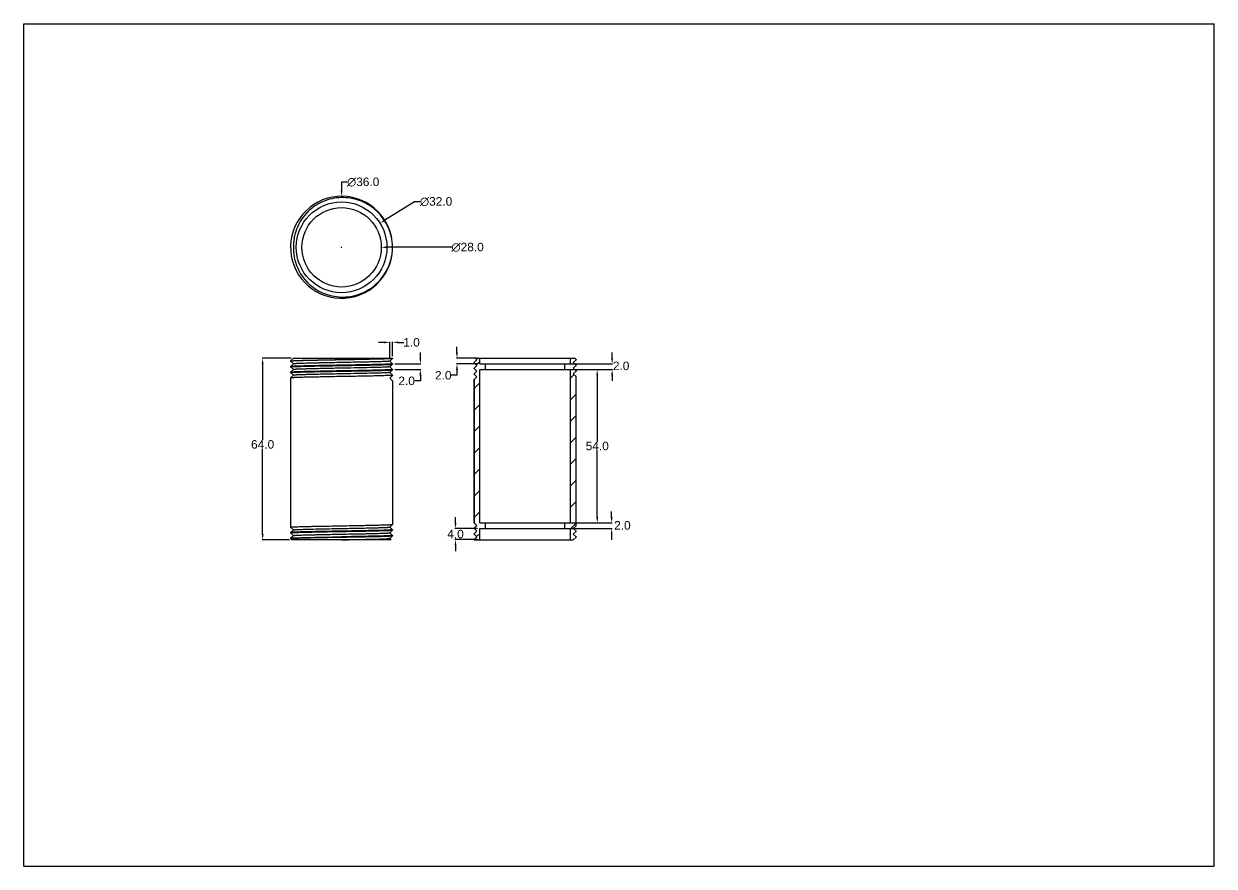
# Model space of a CAD drawing. Header units: inches. Extents: x 0 to 2200, y 53 to 755.
# Drawn here: x 0 to 420, y 53 to 350 of the extents above; entities that cross this region are included whole.
import ezdxf

# ---------------------------------------------------------------- set-up
doc = ezdxf.new("R2010")
doc.units = ezdxf.units.IN
doc.header["$MEASUREMENT"] = 0
doc.layers.add('02___PRT_ALL_AXES', color=7, linetype='Continuous')
doc.styles.get("Standard").update_dxf_attribs({"font": 'arial.ttf'})
doc.dimstyles.get("Standard").update_dxf_attribs({"dimtxt": 3, "dimasz": 2, "dimexe": 0.18, "dimexo": 0.8, "dimgap": 0.09, "dimtad": 0, "dimtih": 1, "dimtoh": 1, "dimdec": 1, "dimzin": 0, "dimdsep": 46, "dimtxsty": 'Standard', "dimcen": 0.09, "dimadec": 0, "dimazin": 0, "dimtfac": 1, "dimtdec": 1, "dimtofl": 0, "dimtmove": 0, "dimatfit": 3, "dimfxl": 1, "dimtolj": 1, "dimtzin": 0, "dimarcsym": 0})

# ---------------------------------------------------------------- blocks, each defined once
blk = doc.blocks.new('*D246')
at = {"color": 0, "lineweight": -2, "transparency": 16777216}
for p, q in [((94.3, 232.08), (84.07, 232.08)), ((84.25, 230.08), (84.25, 203.32)), ((84.25, 170.08), (84.25, 200.08)), ((93.77, 168.08), (84.07, 168.08))]:
    blk.add_line(p, q, dxfattribs=at)
at = {"color": 0, "transparency": 16777216}
for points in [[(83.91, 230.08), (84.58, 230.08), (84.25, 232.08)], [(83.91, 170.08), (84.58, 170.08), (84.25, 168.08)]]:
    blk.add_solid(points, dxfattribs=at)
at = {"layer": 'Defpoints', "color": 0, "transparency": 16777216}
for p in [(95.1, 232.08), (84.25, 168.08), (94.57, 168.08)]:
    blk.add_point(p, dxfattribs=at)
at = {"color": 0, "transparency": 16777216, "insert": (84.25, 201.7), "char_height": 3, "attachment_point": 5}
blk.add_mtext('\\A1;64.0', dxfattribs=at)
blk = doc.blocks.new('*D247')
at = {"color": 0, "lineweight": -2, "transparency": 16777216}
for p, q in [((139.9, 232.1), (139.9, 234.1)), ((130.85, 228.1), (140.08, 228.1)), ((130.86, 230.1), (140.08, 230.1)), ((139.9, 224.1), (137.9, 224.1)), ((139.9, 226.1), (139.9, 224.1))]:
    blk.add_line(p, q, dxfattribs=at)
at = {"color": 0, "transparency": 16777216}
for points in [[(139.56, 232.1), (140.23, 232.1), (139.9, 230.1)], [(139.56, 226.1), (140.23, 226.1), (139.9, 228.1)]]:
    blk.add_solid(points, dxfattribs=at)
at = {"layer": 'Defpoints', "color": 0, "transparency": 16777216}
for p in [(130.05, 228.1), (130.06, 230.1), (139.9, 228.1)]:
    blk.add_point(p, dxfattribs=at)
at = {"color": 0, "transparency": 16777216, "insert": (135.05, 224.1), "char_height": 3, "attachment_point": 5}
blk.add_mtext('\\A1;2.0', dxfattribs=at)
blk = doc.blocks.new('*D248')
at = {"color": 0, "lineweight": -2, "transparency": 16777216}
for p, q in [((127.1, 237.69), (125.1, 237.69)), ((129.1, 231.87), (129.1, 237.87)), ((130.1, 232.88), (130.1, 237.87)), ((132.1, 237.69), (134.1, 237.69))]:
    blk.add_line(p, q, dxfattribs=at)
at = {"color": 0, "transparency": 16777216}
for points in [[(127.1, 238.02), (127.1, 237.36), (129.1, 237.69)], [(132.1, 238.02), (132.1, 237.36), (130.1, 237.69)]]:
    blk.add_solid(points, dxfattribs=at)
at = {"layer": 'Defpoints', "color": 0, "transparency": 16777216}
for p in [(130.1, 237.69), (129.1, 231.07), (130.1, 232.08)]:
    blk.add_point(p, dxfattribs=at)
at = {"color": 0, "transparency": 16777216, "insert": (136.78, 237.69), "char_height": 3, "attachment_point": 5}
blk.add_mtext('\\A1;1.0', dxfattribs=at)
blk = doc.blocks.new('*D249')
at = {"color": 0, "lineweight": -2, "transparency": 16777216}
for p, q in [((207.57, 232.08), (207.57, 234.08)), ((191.65, 230.08), (207.75, 230.08)), ((191.65, 228.08), (207.75, 228.08)), ((207.57, 226.08), (207.57, 224.08))]:
    blk.add_line(p, q, dxfattribs=at)
at = {"color": 0, "transparency": 16777216}
for points in [[(207.23, 232.08), (207.9, 232.08), (207.57, 230.08)], [(207.23, 226.08), (207.9, 226.08), (207.57, 228.08)]]:
    blk.add_solid(points, dxfattribs=at)
at = {"layer": 'Defpoints', "color": 0, "transparency": 16777216}
for p in [(190.85, 230.08), (190.85, 228.08), (207.57, 228.08)]:
    blk.add_point(p, dxfattribs=at)
at = {"color": 0, "transparency": 16777216, "insert": (210.73, 229.39), "char_height": 3, "attachment_point": 5}
blk.add_mtext('\\A1;2.0', dxfattribs=at)
blk = doc.blocks.new('*D250')
at = {"color": 0, "lineweight": -2, "transparency": 16777216}
for p, q in [((207.39, 176.08), (207.39, 178.08)), ((191.65, 174.08), (207.57, 174.08)), ((191.65, 172.08), (207.57, 172.08)), ((207.39, 170.08), (207.39, 168.08))]:
    blk.add_line(p, q, dxfattribs=at)
at = {"color": 0, "transparency": 16777216}
for points in [[(207.05, 176.08), (207.72, 176.08), (207.39, 174.08)], [(207.05, 170.08), (207.72, 170.08), (207.39, 172.08)]]:
    blk.add_solid(points, dxfattribs=at)
at = {"layer": 'Defpoints', "color": 0, "transparency": 16777216}
for p in [(190.85, 174.08), (190.85, 172.08), (207.39, 172.08)]:
    blk.add_point(p, dxfattribs=at)
at = {"color": 0, "transparency": 16777216, "insert": (211.19, 173.15), "char_height": 3, "attachment_point": 5}
blk.add_mtext('\\A1;2.0', dxfattribs=at)
blk = doc.blocks.new('*D251')
at = {"color": 0, "lineweight": -2, "transparency": 16777216}
for p, q in [((193.65, 228.08), (202.49, 228.08)), ((202.31, 226.08), (202.31, 202.78)), ((202.31, 176.08), (202.31, 199.53)), ((193.65, 174.08), (202.49, 174.08))]:
    blk.add_line(p, q, dxfattribs=at)
at = {"color": 0, "transparency": 16777216}
for points in [[(201.97, 226.08), (202.64, 226.08), (202.31, 228.08)], [(201.97, 176.08), (202.64, 176.08), (202.31, 174.08)]]:
    blk.add_solid(points, dxfattribs=at)
at = {"layer": 'Defpoints', "color": 0, "transparency": 16777216}
for p in [(192.85, 228.08), (192.85, 174.08), (202.31, 174.08)]:
    blk.add_point(p, dxfattribs=at)
at = {"color": 0, "transparency": 16777216, "insert": (202.31, 201.15), "char_height": 3, "attachment_point": 5}
blk.add_mtext('\\A1;54.0', dxfattribs=at)
blk = doc.blocks.new('*D252')
at = {"color": 0, "lineweight": -2, "transparency": 16777216}
for p, q in [((152.3, 174.08), (152.3, 176.08)), ((160.05, 172.08), (152.12, 172.08)), ((160.05, 168.13), (152.12, 168.13)), ((152.3, 166.13), (152.3, 164.13))]:
    blk.add_line(p, q, dxfattribs=at)
at = {"color": 0, "transparency": 16777216}
for points in [[(151.97, 174.08), (152.64, 174.08), (152.3, 172.08)], [(151.97, 166.13), (152.64, 166.13), (152.3, 168.13)]]:
    blk.add_solid(points, dxfattribs=at)
at = {"layer": 'Defpoints', "color": 0, "transparency": 16777216}
for p in [(152.3, 168.13), (160.85, 172.08), (160.85, 168.13)]:
    blk.add_point(p, dxfattribs=at)
at = {"color": 0, "transparency": 16777216, "insert": (152.3, 170.1), "char_height": 3, "attachment_point": 5}
blk.add_mtext('\\A1;4.0', dxfattribs=at)
blk = doc.blocks.new('*D253')
at = {"color": 0, "lineweight": -2, "transparency": 16777216}
for p, q in [((152.82, 234.08), (152.82, 236.08)), ((160.05, 232.08), (152.64, 232.08)), ((160.05, 230.08), (152.64, 230.08)), ((152.82, 228.08), (152.82, 226.08)), ((152.82, 226.08), (150.82, 226.08))]:
    blk.add_line(p, q, dxfattribs=at)
at = {"color": 0, "transparency": 16777216}
for points in [[(152.48, 234.08), (153.15, 234.08), (152.82, 232.08)], [(152.48, 228.08), (153.15, 228.08), (152.82, 230.08)]]:
    blk.add_solid(points, dxfattribs=at)
at = {"layer": 'Defpoints', "color": 0, "transparency": 16777216}
for p in [(160.85, 232.08), (152.82, 230.08), (160.85, 230.08)]:
    blk.add_point(p, dxfattribs=at)
at = {"color": 0, "transparency": 16777216, "insert": (147.98, 226.08), "char_height": 3, "attachment_point": 5}
blk.add_mtext('\\A1;2.0', dxfattribs=at)
blk = doc.blocks.new('*D254')
at = {"color": 0, "lineweight": -2, "transparency": 16777216}
for p, q in [((112.01, 271.21), (112.19, 271.21)), ((112.1, 271.12), (112.1, 271.3)), ((150.96, 271.21), (128.1, 271.21))]:
    blk.add_line(p, q, dxfattribs=at)
at = {"color": 0, "transparency": 16777216}
blk.add_solid([(128.1, 271.54), (128.1, 270.88), (126.1, 271.21)], dxfattribs=at)
at = {"layer": 'Defpoints', "color": 0, "transparency": 16777216}
for p in [(98.1, 271.21), (126.1, 271.21)]:
    blk.add_point(p, dxfattribs=at)
at = {"color": 0, "transparency": 16777216, "insert": (156.57, 271.21), "char_height": 3, "attachment_point": 5}
blk.add_mtext('\\A1;∅28.0', dxfattribs=at)
blk = doc.blocks.new('*D255')
at = {"color": 0, "lineweight": -2, "transparency": 16777216}
for p, q in [((137.83, 287.3), (127.37, 280.75)), ((139.83, 287.3), (137.83, 287.3)), ((112.01, 271.21), (112.19, 271.21)), ((112.1, 271.12), (112.1, 271.3))]:
    blk.add_line(p, q, dxfattribs=at)
at = {"color": 0, "transparency": 16777216}
blk.add_solid([(127.19, 281.03), (127.54, 280.47), (125.67, 279.69)], dxfattribs=at)
at = {"layer": 'Defpoints', "color": 0, "transparency": 16777216}
for p in [(125.67, 279.69), (98.54, 262.73)]:
    blk.add_point(p, dxfattribs=at)
at = {"color": 0, "transparency": 16777216, "insert": (145.45, 287.3), "char_height": 3, "attachment_point": 5}
blk.add_mtext('\\A1;∅32.0', dxfattribs=at)
blk = doc.blocks.new('*D256')
at = {"color": 0, "lineweight": -2, "transparency": 16777216}
for p, q in [((114.1, 294.2), (112.1, 294.2)), ((112.1, 294.2), (112.1, 291.21)), ((112.01, 271.21), (112.19, 271.21)), ((112.1, 271.12), (112.1, 271.3))]:
    blk.add_line(p, q, dxfattribs=at)
at = {"color": 0, "transparency": 16777216}
blk.add_solid([(111.77, 291.21), (112.44, 291.21), (112.1, 289.21)], dxfattribs=at)
at = {"layer": 'Defpoints', "color": 0, "transparency": 16777216}
for p in [(112.1, 289.21), (112.1, 253.21)]:
    blk.add_point(p, dxfattribs=at)
at = {"color": 0, "transparency": 16777216, "insert": (119.72, 294.2), "char_height": 3, "attachment_point": 5}
blk.add_mtext('\\A1;∅36.0', dxfattribs=at)

msp = doc.modelspace()

# ---------------------------------------------------------------- hatches: boundary and pattern name
at = {"linetype": 'Continuous'}
h = msp.add_hatch(dxfattribs=at)
h.set_pattern_fill('C', color=2, scale=5.361845, angle=45, style=0, pattern_type=0)
h.set_pattern_definition([(45, (-47.443, 53.0047), (-3.7914, 3.7914), [])])
edge = h.paths.add_edge_path()
edge.add_line((158.85, 168.08), (160.85, 168.08))
edge.add_line((158.85, 168.13), (158.85, 168.08))
edge.add_line((159.85, 169.08), (158.85, 168.13))
edge.add_line((158.85, 170.03), (159.85, 169.08))
edge.add_line((158.85, 170.03), (158.85, 170.13))
edge.add_line((159.85, 171.08), (158.85, 170.13))
edge.add_line((158.85, 172.03), (159.85, 171.08))
edge.add_line((158.85, 172.03), (158.85, 172.13))
edge.add_line((159.85, 173.08), (158.85, 172.13))
edge.add_line((158.85, 174.03), (159.85, 173.08))
edge.add_line((158.85, 174.03), (158.85, 224.63))
edge.add_line((159.85, 225.58), (158.85, 224.63))
edge.add_line((158.85, 226.53), (159.85, 225.58))
edge.add_line((158.85, 226.53), (158.85, 226.63))
edge.add_line((159.85, 227.58), (158.85, 226.63))
edge.add_line((158.85, 228.53), (159.85, 227.58))
edge.add_line((158.85, 228.53), (158.85, 228.63))
edge.add_line((159.85, 229.58), (158.85, 228.63))
edge.add_line((158.85, 230.53), (159.85, 229.58))
edge.add_line((158.85, 230.53), (158.85, 230.63))
edge.add_line((159.85, 231.58), (158.85, 230.63))
edge.add_line((159.32, 232.08), (159.85, 231.58))
edge.add_line((159.32, 232.08), (160.85, 232.08))
edge.add_line((160.85, 230.08), (160.85, 232.08))
edge.add_line((160.85, 230.08), (162.85, 230.08))
edge.add_line((162.85, 228.08), (162.85, 230.08))
edge.add_line((160.85, 228.08), (162.85, 228.08))
edge.add_line((160.85, 174.08), (160.85, 228.08))
edge.add_line((160.85, 174.08), (162.85, 174.08))
edge.add_line((162.85, 172.08), (162.85, 174.08))
edge.add_line((160.85, 172.08), (162.85, 172.08))
edge.add_line((160.85, 168.08), (160.85, 172.08))
edge = h.paths.add_edge_path()
edge.add_line((192.85, 168.08), (193.85, 168.08))
edge.add_line((192.85, 168.08), (192.85, 172.08))
edge.add_line((190.85, 172.08), (192.85, 172.08))
edge.add_line((190.85, 172.08), (190.85, 174.08))
edge.add_line((190.85, 174.08), (192.85, 174.08))
edge.add_line((192.85, 174.08), (192.85, 228.08))
edge.add_line((190.85, 228.08), (192.85, 228.08))
edge.add_line((190.85, 228.08), (190.85, 230.08))
edge.add_line((190.85, 230.08), (192.85, 230.08))
edge.add_line((192.85, 230.08), (192.85, 232.08))
edge.add_line((192.85, 232.08), (194.37, 232.08))
edge.add_line((194.85, 231.63), (194.37, 232.08))
edge.add_line((194.85, 231.63), (194.85, 231.53))
edge.add_line((193.85, 230.58), (194.85, 231.53))
edge.add_line((194.85, 229.63), (193.85, 230.58))
edge.add_line((194.85, 229.53), (194.85, 229.63))
edge.add_line((193.85, 228.58), (194.85, 229.53))
edge.add_line((194.85, 227.63), (193.85, 228.58))
edge.add_line((194.85, 227.53), (194.85, 227.63))
edge.add_line((193.85, 226.58), (194.85, 227.53))
edge.add_line((194.85, 225.63), (193.85, 226.58))
edge.add_line((194.85, 173.03), (194.85, 225.63))
edge.add_line((193.85, 172.08), (194.85, 173.03))
edge.add_line((194.85, 171.13), (193.85, 172.08))
edge.add_line((194.85, 171.03), (194.85, 171.13))
edge.add_line((193.85, 170.08), (194.85, 171.03))
edge.add_line((194.85, 169.13), (193.85, 170.08))
edge.add_line((194.85, 169.03), (194.85, 169.13))
edge.add_line((193.85, 168.08), (194.85, 169.03))

# ---------------------------------------------------------------- linework, layer by layer
at = {"color": 7, "linetype": 'Continuous'}
for p, q in [((-0.01, 53), (-0.01, 350)), ((-0.01, 350), (419.99, 350)), ((419.99, 53), (419.99, 350)), ((94.1, 231.13), (94.11, 231.13)), ((94.11, 231.02), (94.1, 231.03)), ((95.1, 232.08), (94.11, 231.13)), ((94.11, 231.02), (95.11, 230.07)), ((95.1, 232.08), (130.1, 232.08)), ((129.1, 231.07), (130.1, 232.02)), ((130.1, 230.13), (129.1, 231.08)), ((130.1, 232.03), (130.1, 232.02)), ((159.85, 231.58), (158.85, 230.63)), ((159.85, 231.58), (158.85, 230.63)), ((159.32, 232.08), (159.85, 231.58)), ((159.32, 232.08), (160.85, 232.08)), ((159.32, 232.08), (159.85, 231.58)), ((159.32, 232.08), (194.37, 232.08)), ((160.85, 230.08), (160.85, 232.08)), ((160.85, 230.08), (160.85, 232.08)), ((192.85, 230.08), (192.85, 232.08)), ((192.85, 232.08), (194.37, 232.08)), ((192.85, 230.08), (192.85, 232.08)), ((193.85, 230.58), (194.85, 231.53)), ((193.85, 230.58), (194.85, 231.53)), ((194.85, 231.63), (194.37, 232.08)), ((194.85, 231.63), (194.37, 232.08)), ((194.85, 231.63), (194.85, 231.53)), ((194.85, 231.63), (194.85, 231.53)), ((94.11, 229.13), (94.1, 229.13)), ((94.11, 229.02), (94.1, 229.03)), ((94.11, 227.13), (94.1, 227.13)), ((94.11, 227.02), (94.1, 227.03)), ((95.11, 230.08), (94.11, 229.13)), ((94.11, 229.02), (95.11, 228.07)), ((95.11, 228.08), (94.11, 227.13)), ((94.11, 227.02), (95.11, 226.07)), ((129.1, 229.07), (130.1, 230.02)), ((130.1, 228.13), (129.1, 229.08)), ((129.1, 227.07), (130.1, 228.02)), ((130.1, 226.13), (129.1, 227.08)), ((130.1, 230.13), (130.1, 230.13)), ((130.1, 230.02), (130.1, 230.03)), ((130.1, 228.13), (130.1, 228.13)), ((130.1, 228.02), (130.1, 228.03)), ((158.85, 230.53), (158.85, 230.63)), ((158.85, 230.63), (158.85, 230.53)), ((158.85, 230.53), (159.85, 229.58)), ((158.85, 230.53), (159.85, 229.58)), ((159.85, 229.58), (158.85, 228.63)), ((159.85, 229.58), (158.85, 228.63)), ((158.85, 228.53), (158.85, 228.63)), ((158.85, 228.53), (158.85, 228.63)), ((158.85, 228.53), (159.85, 227.58)), ((158.85, 228.53), (159.85, 227.58)), ((159.85, 227.58), (158.85, 226.63)), ((159.85, 227.58), (158.85, 226.63)), ((160.85, 230.08), (162.85, 230.08)), ((160.85, 230.08), (192.85, 230.08)), ((160.85, 228.08), (162.85, 228.08)), ((160.85, 174.08), (160.85, 228.08)), ((160.85, 174.08), (160.85, 228.08)), ((160.85, 228.08), (192.85, 228.08)), ((162.85, 228.08), (162.85, 230.08)), ((162.85, 228.08), (162.85, 230.08)), ((190.85, 228.08), (190.85, 230.08)), ((190.85, 230.08), (192.85, 230.08)), ((190.85, 228.08), (190.85, 230.08)), ((190.85, 228.08), (192.85, 228.08)), ((192.85, 174.08), (192.85, 228.08)), ((192.85, 174.08), (192.85, 228.08)), ((194.85, 229.63), (193.85, 230.58)), ((194.85, 229.63), (193.85, 230.58)), ((193.85, 228.58), (194.85, 229.53)), ((193.85, 228.58), (194.85, 229.53)), ((194.85, 227.63), (193.85, 228.58)), ((194.85, 227.63), (193.85, 228.58)), ((193.85, 226.58), (194.85, 227.53)), ((193.85, 226.58), (194.85, 227.53)), ((194.85, 229.53), (194.85, 229.63)), ((194.85, 229.53), (194.85, 229.63)), ((194.85, 227.53), (194.85, 227.63)), ((194.85, 227.63), (194.85, 227.53)), ((94.11, 225.13), (94.1, 225.13)), ((95.11, 226.08), (94.11, 225.13)), ((130.1, 226.03), (129.1, 225.08)), ((130.1, 224.13), (129.1, 225.08)), ((130.1, 226.13), (130.1, 226.13)), ((130.1, 224.13), (130.1, 224.13)), ((158.85, 226.53), (158.85, 226.63)), ((158.85, 226.63), (158.85, 226.53)), ((158.85, 226.53), (159.85, 225.58)), ((158.85, 226.53), (159.85, 225.58)), ((159.85, 225.58), (158.85, 224.63)), ((159.85, 225.58), (158.85, 224.63)), ((158.85, 174.03), (158.85, 224.63)), ((158.85, 224.63), (158.85, 174.03)), ((194.85, 225.63), (193.85, 226.58)), ((194.85, 225.63), (193.85, 226.58)), ((194.85, 173.03), (194.85, 225.63)), ((194.85, 173.03), (194.85, 225.63)), ((94.11, 172.52), (94.1, 172.53)), ((94.11, 172.52), (95.11, 171.57)), ((129.1, 172.57), (130.1, 173.52)), ((130.1, 171.63), (129.1, 172.58)), ((130.1, 173.52), (130.1, 173.53)), ((158.85, 174.03), (159.85, 173.08)), ((158.85, 174.03), (159.85, 173.08)), ((159.85, 173.08), (158.85, 172.13)), ((159.85, 173.08), (158.85, 172.13)), ((160.85, 174.08), (162.85, 174.08)), ((160.85, 174.08), (192.85, 174.08)), ((162.85, 172.08), (162.85, 174.08)), ((162.85, 172.08), (162.85, 174.08)), ((190.85, 172.08), (190.85, 174.08)), ((190.85, 174.08), (192.85, 174.08)), ((190.85, 172.08), (190.85, 174.08)), ((193.85, 172.08), (194.85, 173.03)), ((193.85, 172.08), (194.85, 173.03)), ((94.11, 170.63), (94.1, 170.63)), ((94.11, 170.52), (94.1, 170.53)), ((94.1, 168.63), (94.11, 168.63)), ((94.11, 168.52), (94.1, 168.53)), ((95.11, 171.58), (94.11, 170.63)), ((94.11, 170.52), (95.11, 169.57)), ((95.11, 169.58), (94.11, 168.63)), ((94.11, 168.52), (94.57, 168.08)), ((129.63, 168.08), (94.57, 168.08)), ((129.1, 170.57), (130.1, 171.52)), ((130.1, 169.63), (129.1, 170.58)), ((129.1, 168.57), (130.1, 169.52)), ((129.63, 168.08), (129.1, 168.58)), ((130.1, 171.63), (130.1, 171.63)), ((130.1, 171.52), (130.1, 171.53)), ((130.1, 169.63), (130.1, 169.63)), ((130.1, 169.52), (130.1, 169.53)), ((158.85, 172.03), (158.85, 172.13)), ((158.85, 172.13), (158.85, 172.03)), ((158.85, 172.03), (159.85, 171.08)), ((158.85, 172.03), (159.85, 171.08)), ((159.85, 171.08), (158.85, 170.13)), ((159.85, 171.08), (158.85, 170.13)), ((158.85, 170.03), (158.85, 170.13)), ((158.85, 170.13), (158.85, 170.03)), ((158.85, 170.03), (159.85, 169.08)), ((158.85, 170.03), (159.85, 169.08)), ((159.85, 169.08), (158.85, 168.13)), ((159.85, 169.08), (158.85, 168.13)), ((158.85, 168.13), (158.85, 168.08)), ((158.85, 168.13), (158.85, 168.08)), ((158.85, 168.08), (160.85, 168.08)), ((158.85, 168.08), (193.85, 168.08)), ((160.85, 172.08), (162.85, 172.08)), ((160.85, 168.08), (160.85, 172.08)), ((160.85, 172.08), (192.85, 172.08)), ((160.85, 168.08), (160.85, 172.08)), ((190.85, 172.08), (192.85, 172.08)), ((192.85, 168.08), (192.85, 172.08)), ((192.85, 168.08), (192.85, 172.08)), ((192.85, 168.08), (193.85, 168.08)), ((194.85, 171.13), (193.85, 172.08)), ((194.85, 171.13), (193.85, 172.08)), ((193.85, 170.08), (194.85, 171.03)), ((193.85, 170.08), (194.85, 171.03)), ((194.85, 169.13), (193.85, 170.08)), ((194.85, 169.13), (193.85, 170.08)), ((193.85, 168.08), (194.85, 169.03)), ((193.85, 168.08), (194.85, 169.03)), ((194.85, 171.03), (194.85, 171.13)), ((194.85, 171.03), (194.85, 171.13)), ((194.85, 169.03), (194.85, 169.13)), ((194.85, 169.13), (194.85, 169.03)), ((-0.01, 53), (419.99, 53))]:
    msp.add_line(p, q, dxfattribs=at)
msp.add_arc((112.1, 271.21), 18, 10.8046, 9, dxfattribs=at)
for points, knots in [([(129.88, 274.03), (129.69, 275.1), (129.26, 276.68), (128.41, 278.68), (127.37, 280.6), (125.76, 282.81), (123.77, 284.68), (122, 285.94), (120.12, 287.04), (117.59, 288.07), (114.37, 288.73), (111.1, 288.79), (107.86, 288.24), (104.79, 287.09), (102.45, 285.67), (100.77, 284.29), (99.22, 282.76), (97.57, 280.58), (96.36, 278.13), (95.68, 276.06), (95.21, 273.93), (95.08, 272.3), (95.1, 271.21)], [0, 0, 0, 0, 0.062481, 0.09375, 0.125021, 0.187499, 0.249982, 0.281259, 0.312537, 0.375024, 0.43751, 0.499995, 0.56248, 0.624965, 0.687448, 0.718725, 0.750001, 0.812484, 0.874967, 0.906242, 0.937517, 1, 1, 1, 1]), ([(95.1, 271.21), (95.08, 270.12), (95.21, 268.48), (95.68, 266.36), (96.36, 264.29), (97.57, 261.84), (99.22, 259.66), (100.77, 258.13), (102.45, 256.75), (104.79, 255.33), (107.86, 254.18), (111.09, 253.63), (114.37, 253.68), (117.59, 254.35), (120.12, 255.38), (122, 256.47), (123.77, 257.74), (125.76, 259.61), (127.37, 261.82), (128.41, 263.74), (129.26, 265.74), (129.69, 267.32), (129.88, 268.39)], [0, 0, 0, 0, 0.062457, 0.093721, 0.124988, 0.187459, 0.249943, 0.281223, 0.312503, 0.374995, 0.437487, 0.499979, 0.562472, 0.624966, 0.68746, 0.71874, 0.750021, 0.812513, 0.874999, 0.906269, 0.937536, 1, 1, 1, 1]), ([(94.11, 231.13), (94.11, 231.14), (94.12, 231.14), (94.14, 231.15), (94.18, 231.15), (94.24, 231.17), (94.34, 231.18), (94.49, 231.19), (94.68, 231.21), (94.9, 231.22), (95.16, 231.24), (95.59, 231.26), (96.2, 231.28), (97.04, 231.31), (98.01, 231.34), (99.1, 231.37), (100.3, 231.4), (101.6, 231.43), (102.99, 231.46), (104.99, 231.5), (107.62, 231.55), (110.87, 231.6), (114.17, 231.66), (117.39, 231.72), (120.43, 231.78), (123.19, 231.84), (125.56, 231.89), (127.27, 231.94), (128.38, 231.98), (129.01, 232.01), (129.5, 232.04), (129.77, 232.06), (129.88, 232.08)], [0, 0, 0, 0, 0.000408, 0.001062, 0.001976, 0.003154, 0.006306, 0.010516, 0.01578, 0.022087, 0.029425, 0.037778, 0.057459, 0.080961, 0.108085, 0.138597, 0.172237, 0.208717, 0.247722, 0.28892, 0.37646, 0.468338, 0.561409, 0.652483, 0.738442, 0.816341, 0.883513, 0.93766, 0.959251, 0.976931, 0.990553, 1, 1, 1, 1]), ([(94.31, 231.07), (94.28, 231.07), (94.23, 231.06), (94.17, 231.05), (94.13, 231.04), (94.11, 231.04), (94.11, 231.03)], [0, 0, 0, 0, 0.386463, 0.681067, 0.884554, 1, 1, 1, 1]), ([(129.92, 231.98), (129.82, 231.97), (129.58, 231.95), (129.14, 231.92), (128.57, 231.89), (127.87, 231.86), (127.04, 231.84), (125.71, 231.8), (123.79, 231.75), (121.23, 231.69), (118.37, 231.64), (115.32, 231.58), (112.17, 231.53), (109.01, 231.47), (105.95, 231.42), (103.09, 231.36), (100.51, 231.3), (98.3, 231.25), (96.72, 231.2), (95.69, 231.16), (95.11, 231.13), (94.66, 231.11), (94.41, 231.09), (94.31, 231.07)], [0, 0, 0, 0, 0.008411, 0.020703, 0.036787, 0.056538, 0.079799, 0.106389, 0.168687, 0.241463, 0.32242, 0.408999, 0.498462, 0.587982, 0.67473, 0.755963, 0.829114, 0.891871, 0.942254, 0.962292, 0.978675, 0.991275, 1, 1, 1, 1]), ([(129.1, 231.07), (129.1, 231.07), (129.08, 231.06), (129.06, 231.05), (129.03, 231.05), (128.96, 231.03), (128.86, 231.02), (128.7, 231.01), (128.51, 230.99), (128.28, 230.98), (128.01, 230.96), (127.57, 230.94), (126.94, 230.91), (126.08, 230.88), (125.08, 230.85), (123.97, 230.82), (122.74, 230.79), (121.41, 230.76), (120, 230.73), (117.98, 230.69), (115.34, 230.64), (112.1, 230.58), (108.87, 230.52), (106.23, 230.46), (104.21, 230.42), (102.79, 230.39), (101.47, 230.36), (100.24, 230.33), (99.12, 230.3), (98.13, 230.27), (97.27, 230.24), (96.63, 230.21), (96.2, 230.19), (95.93, 230.18), (95.7, 230.16), (95.5, 230.15), (95.35, 230.13), (95.24, 230.12), (95.18, 230.11), (95.15, 230.1), (95.12, 230.09), (95.11, 230.09), (95.11, 230.08)], [0, 0, 0, 0, 0.000447, 0.001163, 0.002161, 0.003444, 0.006875, 0.011456, 0.01718, 0.024034, 0.032005, 0.041072, 0.062413, 0.087859, 0.117172, 0.150077, 0.186267, 0.225401, 0.267113, 0.311011, 0.4037, 0.499996, 0.596293, 0.688982, 0.73288, 0.774592, 0.813727, 0.849917, 0.882823, 0.912137, 0.937583, 0.958925, 0.967993, 0.975964, 0.982818, 0.988542, 0.993124, 0.996555, 0.997839, 0.998837, 0.999552, 1, 1, 1, 1]), ([(130.1, 232.02), (130.1, 232.01), (130.08, 232.01), (130.04, 232), (129.99, 231.99), (129.94, 231.98), (129.92, 231.98)], [0, 0, 0, 0, 0.115887, 0.31933, 0.61375, 1, 1, 1, 1]), ([(94.1, 229.03), (94.1, 229.03), (94.11, 229.03), (94.13, 229.04), (94.15, 229.05), (94.16, 229.05)], [0, 0, 0, 0, 0.112772, 0.305901, 1, 1, 1, 1]), ([(94.1, 227.03), (94.1, 227.03), (94.11, 227.03), (94.13, 227.04), (94.15, 227.05), (94.16, 227.05)], [0, 0, 0, 0, 0.113142, 0.306429, 1, 1, 1, 1]), ([(112.1, 229.63), (110.95, 229.61), (108.68, 229.57), (105.88, 229.51), (103.74, 229.47), (102.24, 229.44), (100.83, 229.41), (99.53, 229.38), (98.35, 229.35), (97.3, 229.32), (96.39, 229.29), (95.72, 229.26), (95.26, 229.24), (94.97, 229.23), (94.73, 229.21), (94.52, 229.2), (94.36, 229.18), (94.25, 229.17), (94.18, 229.16), (94.15, 229.15), (94.12, 229.14), (94.11, 229.14), (94.11, 229.13)], [0, 0, 0, 0, 0.192738, 0.378236, 0.466086, 0.549553, 0.627853, 0.700252, 0.76607, 0.824687, 0.875555, 0.918199, 0.936307, 0.952218, 0.965893, 0.977301, 0.98642, 0.993233, 0.995774, 0.99774, 0.99914, 1, 1, 1, 1]), ([(112.1, 227.63), (110.95, 227.61), (108.68, 227.57), (105.88, 227.51), (103.74, 227.47), (102.24, 227.44), (100.83, 227.41), (99.53, 227.38), (98.35, 227.35), (97.3, 227.32), (96.39, 227.29), (95.72, 227.26), (95.26, 227.24), (94.97, 227.23), (94.73, 227.21), (94.52, 227.2), (94.36, 227.18), (94.25, 227.17), (94.18, 227.16), (94.15, 227.15), (94.12, 227.14), (94.11, 227.14), (94.11, 227.13)], [0, 0, 0, 0, 0.19274, 0.378237, 0.466088, 0.549555, 0.627855, 0.700255, 0.766074, 0.824691, 0.87556, 0.918202, 0.936311, 0.95222, 0.965895, 0.977304, 0.986421, 0.993234, 0.995776, 0.997742, 0.999141, 1, 1, 1, 1]), ([(94.16, 229.05), (94.19, 229.06), (94.26, 229.07), (94.45, 229.09), (94.79, 229.12), (95.3, 229.14), (95.96, 229.17), (96.76, 229.2), (97.7, 229.23), (98.76, 229.26), (100.39, 229.3), (102.67, 229.35), (105.62, 229.41), (108.81, 229.47), (110.99, 229.51), (112.1, 229.53)], [0, 0, 0, 0, 0.004881, 0.011899, 0.032315, 0.061105, 0.09803, 0.142771, 0.194946, 0.254101, 0.319725, 0.468052, 0.634797, 0.814175, 1, 1, 1, 1]), ([(94.16, 227.05), (94.19, 227.06), (94.26, 227.07), (94.45, 227.09), (94.79, 227.12), (95.3, 227.14), (95.96, 227.17), (96.76, 227.2), (97.69, 227.23), (98.75, 227.26), (100.39, 227.3), (102.66, 227.35), (105.62, 227.41), (108.81, 227.47), (110.99, 227.51), (112.1, 227.53)], [0, 0, 0, 0, 0.004868, 0.011873, 0.032265, 0.061036, 0.097946, 0.142677, 0.194846, 0.253999, 0.319624, 0.467963, 0.634729, 0.81414, 1, 1, 1, 1]), ([(129.1, 229.07), (129.1, 229.07), (129.08, 229.06), (129.06, 229.05), (129.03, 229.05), (128.96, 229.03), (128.86, 229.02), (128.7, 229.01), (128.51, 228.99), (128.28, 228.98), (128.01, 228.96), (127.57, 228.94), (126.94, 228.91), (126.08, 228.88), (125.08, 228.85), (123.05, 228.8), (119.8, 228.72), (116.11, 228.65), (112.92, 228.59), (110.47, 228.55), (108.05, 228.5), (105.72, 228.45), (103.52, 228.41), (101.51, 228.36), (99.96, 228.32), (98.85, 228.29), (98.11, 228.27), (97.45, 228.25), (96.87, 228.22), (96.36, 228.2), (95.95, 228.18), (95.65, 228.16), (95.46, 228.14), (95.34, 228.13), (95.25, 228.12), (95.18, 228.11), (95.14, 228.1), (95.11, 228.09), (95.11, 228.08)], [0, 0, 0, 0, 0.000447, 0.001163, 0.002161, 0.003444, 0.006875, 0.011457, 0.01718, 0.024034, 0.032005, 0.041073, 0.062414, 0.08786, 0.117174, 0.150079, 0.267116, 0.403704, 0.475785, 0.548377, 0.619948, 0.688988, 0.754041, 0.813734, 0.866807, 0.890506, 0.912143, 0.931604, 0.948787, 0.9636, 0.975969, 0.985827, 0.989799, 0.993128, 0.995809, 0.997842, 0.999232, 1, 1, 1, 1]), ([(129.1, 227.07), (129.1, 227.07), (129.08, 227.06), (129.06, 227.05), (129.03, 227.05), (128.96, 227.03), (128.86, 227.02), (128.7, 227.01), (128.51, 226.99), (128.28, 226.98), (128.01, 226.96), (127.57, 226.94), (126.94, 226.91), (126.08, 226.88), (125.08, 226.85), (123.05, 226.8), (119.8, 226.72), (116.11, 226.65), (112.92, 226.59), (110.47, 226.55), (108.05, 226.5), (105.72, 226.45), (103.52, 226.41), (101.51, 226.36), (99.96, 226.32), (98.85, 226.29), (98.11, 226.27), (97.45, 226.25), (96.87, 226.22), (96.36, 226.2), (95.95, 226.18), (95.65, 226.16), (95.46, 226.14), (95.34, 226.13), (95.25, 226.12), (95.18, 226.11), (95.14, 226.1), (95.11, 226.09), (95.11, 226.08)], [0, 0, 0, 0, 0.000447, 0.001163, 0.002161, 0.003444, 0.006875, 0.011457, 0.01718, 0.024034, 0.032005, 0.041073, 0.062414, 0.08786, 0.117174, 0.150079, 0.267116, 0.403704, 0.475785, 0.548377, 0.619948, 0.688988, 0.754041, 0.813734, 0.866807, 0.890506, 0.912143, 0.931604, 0.948787, 0.9636, 0.975969, 0.985827, 0.989799, 0.993128, 0.995809, 0.997842, 0.999232, 1, 1, 1, 1]), ([(130.06, 230.1), (130.03, 230.1), (129.96, 230.09), (129.85, 230.07), (129.69, 230.06), (129.4, 230.04), (128.95, 230.01), (128.29, 229.98), (127.5, 229.95), (126.57, 229.92), (125.51, 229.89), (123.87, 229.85), (121.59, 229.8), (118.62, 229.74), (115.42, 229.68), (113.22, 229.65), (112.1, 229.63)], [0, 0, 0, 0, 0.004536, 0.011229, 0.020076, 0.031068, 0.059381, 0.095935, 0.140409, 0.192419, 0.251509, 0.317159, 0.465792, 0.633124, 0.813289, 1, 1, 1, 1]), ([(112.1, 229.53), (113.26, 229.55), (115.53, 229.59), (118.33, 229.64), (120.47, 229.68), (121.97, 229.71), (123.37, 229.74), (124.67, 229.77), (125.85, 229.8), (126.91, 229.83), (127.82, 229.86), (128.49, 229.89), (128.95, 229.91), (129.23, 229.93), (129.48, 229.94), (129.68, 229.96), (129.85, 229.97), (129.96, 229.98), (130.03, 230), (130.06, 230), (130.08, 230.01), (130.1, 230.02), (130.1, 230.02)], [0, 0, 0, 0, 0.192741, 0.378238, 0.466087, 0.549553, 0.627853, 0.700253, 0.766073, 0.824691, 0.87556, 0.918202, 0.936311, 0.95222, 0.965895, 0.977303, 0.986421, 0.993234, 0.995776, 0.997742, 0.999141, 1, 1, 1, 1]), ([(130.05, 228.1), (130.02, 228.09), (129.95, 228.08), (129.76, 228.06), (129.42, 228.04), (128.91, 228.01), (128.25, 227.98), (127.45, 227.95), (126.51, 227.92), (125.45, 227.89), (123.82, 227.85), (121.54, 227.8), (118.58, 227.74), (115.4, 227.68), (113.22, 227.65), (112.1, 227.63)], [0, 0, 0, 0, 0.004875, 0.011887, 0.032292, 0.061073, 0.097991, 0.142727, 0.1949, 0.254055, 0.319679, 0.468012, 0.634765, 0.814159, 1, 1, 1, 1]), ([(112.1, 227.53), (113.26, 227.55), (115.53, 227.59), (118.33, 227.64), (120.47, 227.68), (121.97, 227.71), (123.37, 227.74), (124.67, 227.77), (125.85, 227.8), (126.91, 227.83), (127.82, 227.86), (128.49, 227.89), (128.95, 227.91), (129.23, 227.93), (129.48, 227.94), (129.68, 227.96), (129.85, 227.97), (129.96, 227.98), (130.03, 228), (130.06, 228), (130.08, 228.01), (130.1, 228.02), (130.1, 228.02)], [0, 0, 0, 0, 0.19274, 0.378237, 0.466088, 0.549555, 0.627855, 0.700255, 0.766074, 0.824691, 0.87556, 0.918202, 0.936311, 0.95222, 0.965895, 0.977304, 0.986421, 0.993234, 0.995776, 0.997742, 0.999141, 1, 1, 1, 1]), ([(130.1, 228.13), (130.1, 228.12), (130.1, 228.12), (130.08, 228.11), (130.06, 228.1), (130.05, 228.1)], [0, 0, 0, 0, 0.112997, 0.306251, 1, 1, 1, 1]), ([(130.1, 230.13), (130.1, 230.12), (130.08, 230.11), (130.07, 230.11), (130.06, 230.1)], [0, 0, 0, 0, 0.307991, 1, 1, 1, 1]), ([(112.1, 225.63), (110.95, 225.61), (108.68, 225.57), (105.88, 225.51), (103.74, 225.47), (102.24, 225.44), (100.83, 225.41), (99.53, 225.38), (98.35, 225.35), (97.3, 225.32), (96.39, 225.29), (95.72, 225.26), (95.26, 225.24), (94.97, 225.23), (94.73, 225.21), (94.52, 225.2), (94.36, 225.18), (94.25, 225.17), (94.18, 225.16), (94.15, 225.15), (94.12, 225.14), (94.11, 225.14), (94.11, 225.13)], [0, 0, 0, 0, 0.192741, 0.378238, 0.466087, 0.549553, 0.627853, 0.700253, 0.766073, 0.824691, 0.87556, 0.918202, 0.936311, 0.95222, 0.965895, 0.977303, 0.986421, 0.993234, 0.995776, 0.997742, 0.999141, 1, 1, 1, 1]), ([(130.05, 226.1), (130.02, 226.09), (129.95, 226.08), (129.76, 226.06), (129.42, 226.04), (128.91, 226.01), (128.25, 225.98), (127.45, 225.95), (126.51, 225.92), (125.45, 225.89), (123.82, 225.85), (121.54, 225.8), (118.58, 225.74), (115.4, 225.68), (113.22, 225.65), (112.1, 225.63)], [0, 0, 0, 0, 0.004873, 0.011882, 0.032284, 0.061062, 0.097977, 0.142712, 0.194882, 0.254036, 0.31966, 0.467995, 0.634755, 0.814153, 1, 1, 1, 1]), ([(130.1, 226.13), (130.1, 226.12), (130.1, 226.12), (130.08, 226.11), (130.06, 226.1), (130.05, 226.1)], [0, 0, 0, 0, 0.112938, 0.306101, 1, 1, 1, 1]), ([(94.1, 172.53), (94.1, 172.53), (94.11, 172.54), (94.14, 172.55), (94.2, 172.56), (94.31, 172.57), (94.46, 172.59), (94.66, 172.61), (94.89, 172.62), (95.17, 172.64), (95.49, 172.65), (95.85, 172.67), (96.4, 172.69), (97.19, 172.72), (98.23, 172.75), (99.42, 172.78), (100.72, 172.81), (102.14, 172.84), (103.65, 172.87), (105.81, 172.91), (108.64, 172.96), (110.93, 173.01), (112.1, 173.03)], [0, 0, 0, 0, 0.000528, 0.00153, 0.00524, 0.011304, 0.019733, 0.030513, 0.04362, 0.059027, 0.076697, 0.096587, 0.118652, 0.169088, 0.227521, 0.293388, 0.366059, 0.444829, 0.528944, 0.617596, 0.805044, 1, 1, 1, 1]), ([(95.11, 171.58), (95.11, 171.59), (95.12, 171.59), (95.15, 171.6), (95.18, 171.61), (95.24, 171.62), (95.35, 171.63), (95.5, 171.65), (95.7, 171.66), (95.93, 171.68), (96.2, 171.69), (96.63, 171.71), (97.27, 171.74), (98.13, 171.77), (99.12, 171.8), (101.16, 171.86), (104.4, 171.93), (108.1, 172), (111.29, 172.06), (113.74, 172.11), (116.16, 172.15), (118.49, 172.2), (120.68, 172.24), (122.7, 172.29), (124.25, 172.33), (125.36, 172.36), (126.1, 172.38), (126.76, 172.41), (127.34, 172.43), (127.84, 172.45), (128.26, 172.47), (128.56, 172.49), (128.75, 172.51), (128.87, 172.52), (128.96, 172.53), (129.02, 172.54), (129.07, 172.56), (129.09, 172.56), (129.1, 172.57)], [0, 0, 0, 0, 0.000447, 0.001162, 0.002159, 0.003443, 0.006875, 0.011456, 0.017179, 0.024034, 0.032005, 0.041072, 0.062414, 0.087859, 0.117173, 0.150079, 0.267116, 0.403704, 0.475785, 0.548377, 0.619948, 0.688988, 0.754041, 0.813733, 0.866807, 0.890506, 0.912143, 0.931604, 0.948786, 0.9636, 0.975968, 0.985826, 0.989799, 0.993128, 0.995809, 0.997842, 0.999232, 1, 1, 1, 1]), ([(112.1, 173.03), (113.26, 173.05), (115.53, 173.09), (118.33, 173.14), (120.47, 173.18), (121.97, 173.21), (123.37, 173.24), (124.67, 173.27), (125.85, 173.3), (126.91, 173.33), (127.82, 173.36), (128.49, 173.39), (128.95, 173.41), (129.23, 173.43), (129.48, 173.44), (129.68, 173.46), (129.85, 173.47), (129.96, 173.48), (130.03, 173.5), (130.06, 173.5), (130.08, 173.51), (130.1, 173.52), (130.1, 173.52)], [0, 0, 0, 0, 0.19274, 0.378237, 0.46609, 0.549556, 0.627857, 0.700257, 0.766073, 0.824691, 0.875559, 0.918201, 0.93631, 0.952221, 0.965894, 0.977302, 0.986422, 0.993233, 0.995774, 0.99774, 0.99914, 1, 1, 1, 1]), ([(94.1, 168.53), (94.1, 168.53), (94.11, 168.53), (94.13, 168.54), (94.15, 168.55), (94.16, 168.55)], [0, 0, 0, 0, 0.112659, 0.305836, 1, 1, 1, 1]), ([(112.1, 171.13), (110.95, 171.11), (108.68, 171.07), (105.88, 171.01), (103.74, 170.97), (102.24, 170.94), (100.83, 170.91), (99.53, 170.88), (98.35, 170.85), (97.3, 170.82), (96.39, 170.79), (95.72, 170.76), (95.26, 170.74), (94.97, 170.73), (94.73, 170.71), (94.52, 170.7), (94.36, 170.68), (94.25, 170.67), (94.18, 170.66), (94.15, 170.65), (94.12, 170.64), (94.11, 170.64), (94.11, 170.63)], [0, 0, 0, 0, 0.192745, 0.378241, 0.46609, 0.549556, 0.627856, 0.700257, 0.766074, 0.824693, 0.875561, 0.918201, 0.936311, 0.952221, 0.965894, 0.977302, 0.986422, 0.993234, 0.995774, 0.99774, 0.99914, 1, 1, 1, 1]), ([(94.11, 170.53), (94.11, 170.53), (94.12, 170.54), (94.15, 170.55), (94.18, 170.56), (94.25, 170.57), (94.36, 170.58), (94.52, 170.59), (94.72, 170.61), (94.97, 170.63), (95.25, 170.64), (95.58, 170.66), (95.94, 170.67), (96.5, 170.69), (97.3, 170.72), (98.35, 170.75), (99.53, 170.78), (100.83, 170.81), (102.23, 170.84), (103.73, 170.87), (105.88, 170.91), (108.67, 170.97), (110.95, 171.01), (112.1, 171.03)], [0, 0, 0, 0, 0.00084, 0.00222, 0.004165, 0.006685, 0.013458, 0.022542, 0.033918, 0.047562, 0.063447, 0.081534, 0.10178, 0.12414, 0.174986, 0.233595, 0.299415, 0.371829, 0.450154, 0.533655, 0.621548, 0.807144, 1, 1, 1, 1]), ([(94.11, 168.63), (94.11, 168.64), (94.12, 168.64), (94.15, 168.65), (94.18, 168.66), (94.25, 168.67), (94.36, 168.68), (94.52, 168.7), (94.73, 168.71), (94.97, 168.73), (95.26, 168.74), (95.72, 168.76), (96.39, 168.79), (97.3, 168.82), (98.35, 168.85), (99.53, 168.88), (100.83, 168.91), (102.24, 168.94), (103.74, 168.97), (105.88, 169.01), (108.68, 169.07), (110.95, 169.11), (112.1, 169.13)], [0, 0, 0, 0, 0.000859, 0.002258, 0.004224, 0.006766, 0.013579, 0.022696, 0.034105, 0.04778, 0.063688, 0.081798, 0.12444, 0.175309, 0.233926, 0.299744, 0.372144, 0.450444, 0.533911, 0.621762, 0.807259, 1, 1, 1, 1]), ([(94.16, 168.55), (94.19, 168.56), (94.26, 168.57), (94.45, 168.59), (94.79, 168.62), (95.3, 168.64), (95.96, 168.67), (96.76, 168.7), (97.7, 168.73), (98.76, 168.76), (100.39, 168.8), (102.67, 168.85), (105.63, 168.91), (108.81, 168.97), (110.99, 169.01), (112.1, 169.03)], [0, 0, 0, 0, 0.004892, 0.01192, 0.032353, 0.061158, 0.098095, 0.142844, 0.195024, 0.254181, 0.319803, 0.468121, 0.634848, 0.814202, 1, 1, 1, 1]), ([(95.11, 169.58), (95.11, 169.59), (95.12, 169.59), (95.15, 169.6), (95.18, 169.61), (95.24, 169.62), (95.35, 169.63), (95.5, 169.65), (95.7, 169.66), (95.93, 169.68), (96.2, 169.69), (96.63, 169.71), (97.27, 169.74), (98.13, 169.77), (99.12, 169.8), (100.24, 169.83), (101.47, 169.86), (102.79, 169.89), (104.21, 169.92), (106.23, 169.96), (108.87, 170.02), (112.1, 170.08), (115.34, 170.14), (117.98, 170.19), (120, 170.23), (121.41, 170.26), (122.74, 170.29), (123.97, 170.32), (125.08, 170.35), (126.08, 170.38), (126.94, 170.41), (127.57, 170.44), (128.01, 170.46), (128.28, 170.48), (128.51, 170.49), (128.7, 170.51), (128.86, 170.52), (128.96, 170.53), (129.03, 170.55), (129.06, 170.55), (129.08, 170.56), (129.1, 170.57), (129.1, 170.57)], [0, 0, 0, 0, 0.000447, 0.001162, 0.00216, 0.003444, 0.006875, 0.011456, 0.01718, 0.024035, 0.032004, 0.041072, 0.062413, 0.08786, 0.117173, 0.150079, 0.186269, 0.225403, 0.267116, 0.311014, 0.403703, 0.5, 0.596297, 0.688987, 0.732885, 0.774597, 0.813732, 0.849921, 0.882828, 0.912141, 0.937587, 0.958928, 0.967996, 0.975965, 0.982821, 0.988544, 0.993125, 0.996556, 0.997841, 0.998838, 0.999553, 1, 1, 1, 1]), ([(130.1, 171.62), (130.1, 171.62), (130.09, 171.61), (130.06, 171.6), (130.03, 171.6), (129.96, 171.58), (129.85, 171.57), (129.69, 171.56), (129.48, 171.54), (129.24, 171.53), (128.95, 171.51), (128.63, 171.5), (128.27, 171.48), (127.71, 171.46), (126.91, 171.43), (125.86, 171.4), (124.68, 171.37), (123.38, 171.34), (121.98, 171.31), (120.48, 171.28), (118.33, 171.24), (115.53, 171.19), (113.26, 171.15), (112.1, 171.13)], [0, 0, 0, 0, 0.000835, 0.002209, 0.004148, 0.006663, 0.013426, 0.0225, 0.033867, 0.047503, 0.063381, 0.081462, 0.101703, 0.124059, 0.174899, 0.233505, 0.299325, 0.371743, 0.450074, 0.533584, 0.621489, 0.807115, 1, 1, 1, 1]), ([(112.1, 171.03), (113.26, 171.05), (115.53, 171.09), (118.33, 171.14), (120.47, 171.18), (121.97, 171.21), (123.37, 171.24), (124.67, 171.27), (125.85, 171.3), (126.91, 171.33), (127.82, 171.36), (128.49, 171.39), (128.95, 171.41), (129.23, 171.43), (129.48, 171.44), (129.68, 171.46), (129.85, 171.47), (129.96, 171.48), (130.03, 171.5), (130.06, 171.5), (130.08, 171.51), (130.1, 171.52), (130.1, 171.52)], [0, 0, 0, 0, 0.19274, 0.378236, 0.466086, 0.549551, 0.627851, 0.700252, 0.76607, 0.82469, 0.875559, 0.9182, 0.936309, 0.95222, 0.965893, 0.977302, 0.986421, 0.993233, 0.995773, 0.99774, 0.99914, 1, 1, 1, 1]), ([(130.1, 169.62), (130.1, 169.62), (130.09, 169.61), (130.06, 169.6), (130.03, 169.6), (129.96, 169.58), (129.85, 169.57), (129.69, 169.56), (129.48, 169.54), (129.24, 169.53), (128.95, 169.51), (128.63, 169.5), (128.26, 169.48), (127.7, 169.46), (126.91, 169.43), (125.86, 169.4), (124.68, 169.37), (123.38, 169.34), (121.97, 169.31), (120.47, 169.28), (118.33, 169.24), (115.53, 169.19), (113.26, 169.15), (112.1, 169.13)], [0, 0, 0, 0, 0.000844, 0.002227, 0.004176, 0.0067, 0.01348, 0.02257, 0.033952, 0.047601, 0.063491, 0.081581, 0.10183, 0.124194, 0.175045, 0.233657, 0.299477, 0.37189, 0.45021, 0.533703, 0.621586, 0.807166, 1, 1, 1, 1]), ([(112.1, 169.03), (113.26, 169.05), (115.53, 169.09), (118.33, 169.14), (120.47, 169.18), (121.97, 169.21), (123.37, 169.24), (124.67, 169.27), (125.85, 169.3), (126.91, 169.33), (127.82, 169.36), (128.49, 169.39), (128.95, 169.41), (129.23, 169.43), (129.48, 169.44), (129.68, 169.46), (129.85, 169.47), (129.96, 169.48), (130.03, 169.5), (130.06, 169.5), (130.08, 169.51), (130.1, 169.52), (130.1, 169.52)], [0, 0, 0, 0, 0.192742, 0.378243, 0.466096, 0.549562, 0.627861, 0.700259, 0.766075, 0.824694, 0.875562, 0.918203, 0.936312, 0.952223, 0.965895, 0.977303, 0.986422, 0.993234, 0.995774, 0.99774, 0.99914, 1, 1, 1, 1]), ([(112.1, 168.08), (113.2, 168.1), (115.34, 168.14), (117.98, 168.19), (120, 168.23), (121.41, 168.26), (122.74, 168.29), (123.97, 168.32), (125.08, 168.35), (126.08, 168.38), (126.94, 168.41), (127.57, 168.44), (128.01, 168.46), (128.28, 168.48), (128.51, 168.49), (128.7, 168.51), (128.86, 168.52), (128.96, 168.53), (129.03, 168.55), (129.06, 168.55), (129.08, 168.56), (129.1, 168.57), (129.1, 168.57)], [0, 0, 0, 0, 0.1926, 0.377971, 0.46577, 0.549194, 0.627463, 0.699843, 0.765654, 0.824282, 0.875173, 0.917855, 0.93599, 0.951932, 0.96564, 0.977087, 0.986251, 0.993113, 0.99568, 0.997674, 0.999105, 1, 1, 1, 1])]:
    msp.add_open_spline(points, degree=3, knots=knots, dxfattribs=at)
for points in [[(94.11, 231.03), (94.11, 231.03), (94.1, 231.03), (94.1, 231.03)], [(94.1, 170.53), (94.1, 170.53), (94.1, 170.53), (94.11, 170.53)], [(130.1, 171.63), (130.1, 171.62), (130.1, 171.62), (130.1, 171.62)], [(130.1, 169.63), (130.1, 169.62), (130.1, 169.62), (130.1, 169.62)]]:
    msp.add_open_spline(points, degree=3, dxfattribs=at)
at = {"layer": '02___PRT_ALL_AXES', "color": 7, "linetype": 'Continuous'}
for p, q in [((94.1, 231.13), (94.1, 231.03)), ((130.1, 232.08), (130.1, 232.03)), ((94.1, 229.13), (94.1, 229.03)), ((94.1, 227.13), (94.1, 227.03)), ((130.1, 230.13), (130.1, 230.03)), ((130.1, 228.13), (130.1, 228.03)), ((94.1, 225.13), (94.1, 172.53)), ((130.1, 226.13), (130.1, 226.03)), ((130.1, 224.13), (130.1, 173.53)), ((94.1, 170.63), (94.1, 170.53)), ((94.1, 168.63), (94.1, 168.53)), ((130.1, 171.63), (130.1, 171.53)), ((130.1, 169.63), (130.1, 169.53))]:
    msp.add_line(p, q, dxfattribs=at)
for radius in [16, 14]:
    msp.add_circle((112.1, 271.21), radius, dxfattribs=at)

# ---------------------------------------------------------------- dimensions: what is measured, and where the dimension line sits
for p1, p2, picture, middle in [((112.1, 253.21), (112.1, 289.21), '*D256', (119.72, 294.2)), ((98.54, 262.73), (125.67, 279.69), '*D255', (145.45, 287.3)), ((98.1, 271.21), (126.1, 271.21), '*D254', (156.57, 271.21))]:
    dim = msp.add_diameter_dim_2p(p1=p1, p2=p2, dimstyle='Standard')
    dim.commit()
    dim.dimension.update_dxf_attribs({"geometry": picture, "text_midpoint": middle, "dimtype": 163})
dim = msp.add_linear_dim(base=(130.1, 237.69), p1=(129.1, 231.07), p2=(130.1, 232.08), dimstyle='Standard')
dim.commit()
dim.dimension.update_dxf_attribs({"geometry": '*D248', "text_midpoint": (136.78, 237.69)})
for base, p1, p2, picture, middle in [((152.82, 230.08), (160.85, 232.08), (160.85, 230.08), '*D253', (147.98, 226.08)), ((139.9, 228.1), (130.06, 230.1), (130.05, 228.1), '*D247', (135.05, 224.1)), ((152.30247954, 168.12577378), (160.84611696, 172.07577378), (160.84611696, 168.12577378), '*D252', (152.30247954, 170.10077378))]:
    dim = msp.add_linear_dim(base=base, p1=p1, p2=p2, angle=90, dimstyle='Standard')
    dim.commit()
    dim.dimension.update_dxf_attribs({"geometry": picture, "text_midpoint": middle})
for base, p1, p2, picture, middle in [((84.25, 168.08), (95.1, 232.08), (94.57, 168.08), '*D246', (84.25, 201.7)), ((202.31, 174.08), (192.85, 228.08), (192.85, 174.08), '*D251', (202.31, 201.15))]:
    dim = msp.add_linear_dim(base=base, p1=p1, p2=p2, angle=90, dimstyle='Standard')
    dim.commit()
    dim.dimension.update_dxf_attribs({"geometry": picture, "text_midpoint": middle, "dimtype": 160})
for base, p1, p2, picture, middle in [((207.57, 228.08), (190.85, 230.08), (190.85, 228.08), '*D249', (210.73, 229.39)), ((207.39, 172.08), (190.85, 174.08), (190.85, 172.08), '*D250', (211.19, 173.15))]:
    dim = msp.add_linear_dim(base=base, p1=p1, p2=p2, angle=90, dimstyle='Standard', override={"dimtmove": 2})
    dim.commit()
    dim.dimension.update_dxf_attribs({"geometry": picture, "text_midpoint": middle, "dimtype": 160})

doc.saveas('drawing.dxf')
